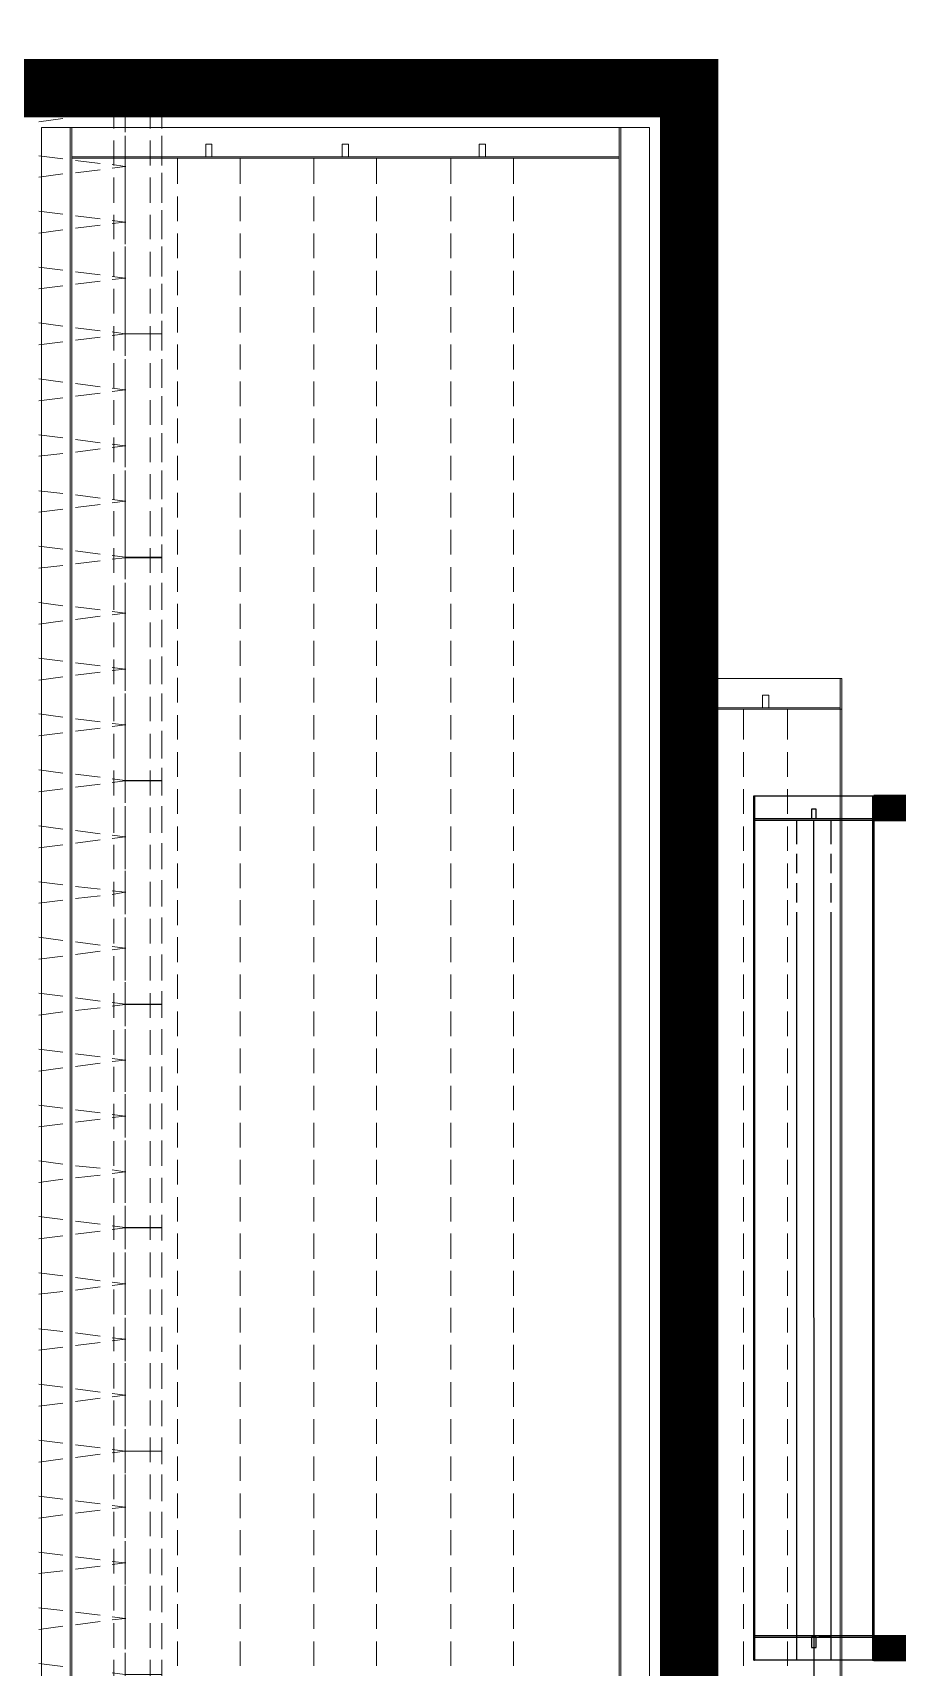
# Model space of a CAD drawing. Extents: x 1264 to 8183, y -10806 to -8316.
# Drawn here: x 3915.2 to 3980.7, y -10030.2 to -9906.5 of the extents above; entities that cross this region are included whole.
import ezdxf

# ---------------------------------------------------------------- set-up
doc = ezdxf.new("R2010")
doc.units = 0
doc.header["$LTSCALE"] = 200
doc.header["$MEASUREMENT"] = 0
doc.layers.get('0').update_dxf_attribs({"linetype": 'CONTINUOUS'})
doc.layers.add('SHEET', color=33, linetype='CONTINUOUS')
doc.layers.add('VCD', color=241, linetype='CONTINUOUS')
doc.layers.add('Smc_RaDuct', color=122, linetype='CONTINUOUS', lineweight=100)

# ---------------------------------------------------------------- blocks, each defined once
blk = doc.blocks.new('A$C8c66ea1c')
at = {"layer": 'SHEET', "color": 1, "lineweight": 50, "const_width": 3}
blk.add_lwpolyline([(0, 0.027), (0, 83.837), (-117.243, 83.837), (0, 83.837), (0, 167.647), (0, 83.837), (0, 167.647), (-117.243, 167.647), (0, 167.647), (-117.243, 167.647), (-117.243, 83.837), (-117.243, 167.647), (-117.243, 83.837), (0, 83.837), (-117.243, 83.837), (0, 83.837), (0, 0.027), (-117.243, 0.027), (0, 0.027), (-117.243, 0.027)], close=True, dxfattribs=at)
at = {"layer": 'VCD', "lineweight": 9}
for points in [[(-86.876, 175.42), (-30.366, 175.42), (-30.366, 175.501), (-86.876, 175.501)], [(-86.876, 167.701), (-30.366, 167.701), (-30.366, 175.42), (-86.876, 175.42)], [(-30.366, 175.501), (-30.366, 175.42), (-31.873, 175.42), (-31.873, 167.701), (-30.366, 167.701), (-30.366, 167.647), (-31.953, 167.647), (-31.953, 175.501)], [(-31.873, 171.413), (-31.873, 171.736), (-31.227, 171.736), (-31.227, 171.413)], [(0, 83.837), (-117.243, 83.837), (-117.243, 167.647), (0, 167.647)], [(-86.876, 167.647), (-30.366, 167.647), (-30.366, 167.701), (-86.876, 167.701)], [(0, 167.62), (0, 167.674)], [(0, 167.62), (0, 167.674), (0, 167.62), (0, 167.674), (0, 167.62), (0, 167.674)], [(-115.226, 164.043), (-2.017, 164.043), (-2.017, 165.603), (-115.226, 165.603)], [(-115.226, 164.124), (-2.017, 164.124), (-2.017, 165.603), (-115.226, 165.603)], [(-3.604, 135.882), (-2.017, 135.882), (-2.017, 164.043), (-3.604, 164.043)], [(-3.523, 135.882), (-2.017, 135.882), (-2.017, 164.043), (-3.523, 164.043)], [(-3.523, 157.158), (-3.523, 156.835), (-2.878, 156.835), (-2.878, 157.158)], [(-3.523, 150.111), (-3.523, 149.788), (-2.878, 149.788), (-2.878, 150.111)], [(-3.523, 143.091), (-3.523, 142.768), (-2.878, 142.768), (-2.878, 143.091)], [(-1.157, 139.917), (-1.157, 140.508), (-0.565, 140.508), (-0.565, 139.917)], [(-78.727, 138.599), (-78.727, 138.653)], [(-75.876, 138.599), (-75.876, 138.653)], [(-72.998, 138.599), (-72.998, 138.653)], [(-70.12, 138.599), (-70.12, 138.653)], [(-67.242, 138.599), (-67.242, 138.653)], [(-64.364, 138.599), (-64.364, 138.653)], [(-61.513, 138.599), (-61.513, 138.653)], [(-58.608, 138.599), (-58.608, 138.653)], [(-55.757, 138.599), (-55.757, 138.653)], [(-52.879, 138.599), (-52.879, 138.653)], [(-50.001, 138.599), (-50.001, 138.653)], [(-47.123, 138.599), (-47.123, 138.653)], [(-44.245, 138.599), (-44.245, 138.653)], [(-41.367, 138.599), (-41.367, 138.653)], [(-38.516, 138.599), (-38.516, 138.653)], [(-35.611, 138.599), (-35.611, 138.653)], [(-32.76, 138.599), (-32.76, 138.653)], [(-29.882, 138.599), (-29.882, 138.653)], [(-27.004, 138.599), (-27.004, 138.653)], [(-24.126, 138.599), (-24.126, 138.653)], [(-21.248, 138.599), (-21.248, 138.653)], [(-18.397, 138.599), (-18.397, 138.653)], [(-15.519, 138.599), (-15.519, 138.653)], [(-12.641, 138.599), (-12.641, 138.653)], [(-9.764, 138.599), (-9.764, 138.653)], [(-6.886, 138.599), (-6.886, 138.653)], [(-4.035, 138.599), (-4.035, 138.653)], [(-1.157, 138.034), (-1.157, 138.626), (-0.565, 138.626), (-0.565, 138.034)], [(-115.226, 134.322), (-2.017, 134.322), (-2.017, 135.882), (-115.226, 135.882)], [(-115.226, 134.322), (-2.017, 134.322), (-2.017, 135.802), (-115.226, 135.802)]]:
    blk.add_lwpolyline(points, close=True, dxfattribs=at)
at = {"layer": 'VCD', "lineweight": 9, "ltscale": 5}
blk.add_lwpolyline([(-86.876, 167.647), (-30.366, 167.647), (-30.366, 175.501), (-86.876, 175.501)], close=True, dxfattribs=at)
at = {"layer": 'VCD', "lineweight": 9}
for points in [[(-81.174, 172.704), (-79.91, 172.704)], [(-79.265, 172.704), (-78, 172.704)], [(-77.382, 172.704), (-76.091, 172.704)], [(-75.472, 172.704), (-74.181, 172.704)], [(-73.563, 172.704), (-72.298, 172.704)], [(-71.653, 172.704), (-70.389, 172.704)], [(-69.743, 172.704), (-68.479, 172.704)], [(-67.834, 172.704), (-66.569, 172.704)], [(-65.924, 172.704), (-64.66, 172.704)], [(-64.014, 172.704), (-62.75, 172.704)], [(-62.131, 172.704), (-60.84, 172.704)], [(-60.222, 172.704), (-58.931, 172.704)], [(-58.312, 172.704), (-57.048, 172.704)], [(-56.402, 172.704), (-55.138, 172.704)], [(-54.493, 172.704), (-53.229, 172.704)], [(-52.583, 172.704), (-51.319, 172.704)], [(-50.673, 172.704), (-49.409, 172.704)], [(-48.764, 172.704), (-47.5, 172.704)], [(-46.854, 172.704), (-45.59, 172.704)], [(-44.971, 172.704), (-43.68, 172.704)], [(-43.062, 172.704), (-41.771, 172.704)], [(-41.152, 172.704), (-39.888, 172.704)], [(-39.242, 172.704), (-37.978, 172.704)], [(-37.333, 172.704), (-36.069, 172.704)], [(-35.423, 172.704), (-34.159, 172.704)], [(-33.513, 172.704), (-31.953, 172.704), (-31.953, 171.897)], [(-31.953, 172.731), (-31.953, 172.677)], [(-31.953, 171.251), (-31.953, 170.445), (-33.513, 170.445)], [(-79.91, 170.445), (-81.174, 170.445)], [(-78, 170.445), (-79.265, 170.445)], [(-76.091, 170.445), (-77.382, 170.445)], [(-74.181, 170.445), (-75.472, 170.445)], [(-72.298, 170.445), (-73.563, 170.445)], [(-70.389, 170.445), (-71.653, 170.445)], [(-68.479, 170.445), (-69.743, 170.445)], [(-66.569, 170.445), (-67.834, 170.445)], [(-64.66, 170.445), (-65.924, 170.445)], [(-62.75, 170.445), (-64.014, 170.445)], [(-60.84, 170.445), (-62.131, 170.445)], [(-58.931, 170.445), (-60.222, 170.445)], [(-57.048, 170.445), (-58.312, 170.445)], [(-55.138, 170.445), (-56.402, 170.445)], [(-53.229, 170.445), (-54.493, 170.445)], [(-51.319, 170.445), (-52.583, 170.445)], [(-49.409, 170.445), (-50.673, 170.445)], [(-47.5, 170.445), (-48.764, 170.445)], [(-45.59, 170.445), (-46.854, 170.445)], [(-43.68, 170.445), (-44.971, 170.445)], [(-41.771, 170.445), (-43.062, 170.445)], [(-39.888, 170.445), (-41.152, 170.445)], [(-37.978, 170.445), (-39.242, 170.445)], [(-36.069, 170.445), (-37.333, 170.445)], [(-34.159, 170.445), (-35.423, 170.445)], [(-31.953, 170.471), (-31.953, 170.418)], [(-81.174, 158.61), (-79.91, 158.61)], [(-79.265, 158.61), (-78, 158.61)], [(-77.382, 158.61), (-76.091, 158.61)], [(-75.472, 158.61), (-74.181, 158.61)], [(-73.563, 158.61), (-72.298, 158.61)], [(-71.653, 158.61), (-70.389, 158.61)], [(-69.743, 158.61), (-68.479, 158.61)], [(-67.834, 158.61), (-66.569, 158.61)], [(-65.924, 158.61), (-64.66, 158.61)], [(-64.014, 158.61), (-62.75, 158.61)], [(-62.131, 158.61), (-60.84, 158.61)], [(-60.222, 158.61), (-58.931, 158.61)], [(-58.312, 158.61), (-57.048, 158.61)], [(-56.402, 158.61), (-55.138, 158.61)], [(-54.493, 158.61), (-53.229, 158.61)], [(-52.583, 158.61), (-51.319, 158.61)], [(-50.673, 158.61), (-49.409, 158.61)], [(-48.764, 158.61), (-47.5, 158.61)], [(-46.854, 158.61), (-45.59, 158.61)], [(-44.971, 158.61), (-43.68, 158.61)], [(-43.062, 158.61), (-41.771, 158.61)], [(-41.152, 158.61), (-39.888, 158.61)], [(-39.242, 158.61), (-37.978, 158.61)], [(-37.333, 158.61), (-36.069, 158.61)], [(-35.423, 158.61), (-34.159, 158.61)], [(-33.513, 158.61), (-32.249, 158.61)], [(-31.604, 158.61), (-30.34, 158.61)], [(-29.721, 158.61), (-28.43, 158.61)], [(-27.811, 158.61), (-26.52, 158.61)], [(-25.902, 158.61), (-24.637, 158.61)], [(-23.992, 158.61), (-22.728, 158.61)], [(-22.082, 158.61), (-20.818, 158.61)], [(-20.173, 158.61), (-18.908, 158.61)], [(-18.263, 158.61), (-16.999, 158.61)], [(-16.353, 158.61), (-15.089, 158.61)], [(-14.47, 158.61), (-13.179, 158.61)], [(-12.561, 158.61), (-11.27, 158.61)], [(-10.651, 158.61), (-9.387, 158.61)], [(-8.741, 158.61), (-7.477, 158.61)], [(-6.832, 158.61), (-5.568, 158.61)], [(-4.922, 158.61), (-3.604, 158.61), (-3.604, 157.319)], [(-3.604, 158.637), (-3.604, 158.583)], [(-3.604, 156.673), (-3.604, 155.382), (-4.922, 155.382)], [(-79.91, 155.382), (-81.174, 155.382)], [(-78, 155.382), (-79.265, 155.382)], [(-76.091, 155.382), (-77.382, 155.382)], [(-74.181, 155.382), (-75.472, 155.382)], [(-72.298, 155.382), (-73.563, 155.382)], [(-70.389, 155.382), (-71.653, 155.382)], [(-68.479, 155.382), (-69.743, 155.382)], [(-66.569, 155.382), (-67.834, 155.382)], [(-64.66, 155.382), (-65.924, 155.382)], [(-62.75, 155.382), (-64.014, 155.382)], [(-60.84, 155.382), (-62.131, 155.382)], [(-58.931, 155.382), (-60.222, 155.382)], [(-57.048, 155.382), (-58.312, 155.382)], [(-55.138, 155.382), (-56.402, 155.382)], [(-53.229, 155.382), (-54.493, 155.382)], [(-51.319, 155.382), (-52.583, 155.382)], [(-49.409, 155.382), (-50.673, 155.382)], [(-47.5, 155.382), (-48.764, 155.382)], [(-45.59, 155.382), (-46.854, 155.382)], [(-43.68, 155.382), (-44.971, 155.382)], [(-41.771, 155.382), (-43.062, 155.382)], [(-39.888, 155.382), (-41.152, 155.382)], [(-37.978, 155.382), (-39.242, 155.382)], [(-36.069, 155.382), (-37.333, 155.382)], [(-34.159, 155.382), (-35.423, 155.382)], [(-32.249, 155.382), (-33.513, 155.382)], [(-30.34, 155.382), (-31.604, 155.382)], [(-28.43, 155.382), (-29.721, 155.382)], [(-26.52, 155.382), (-27.811, 155.382)], [(-24.637, 155.382), (-25.902, 155.382)], [(-22.728, 155.382), (-23.992, 155.382)], [(-20.818, 155.382), (-22.082, 155.382)], [(-18.908, 155.382), (-20.173, 155.382)], [(-16.999, 155.382), (-18.263, 155.382)], [(-15.089, 155.382), (-16.353, 155.382)], [(-13.179, 155.382), (-14.47, 155.382)], [(-11.27, 155.382), (-12.561, 155.382)], [(-9.387, 155.382), (-10.651, 155.382)], [(-7.477, 155.382), (-8.741, 155.382)], [(-5.568, 155.382), (-6.832, 155.382)], [(-3.604, 155.409), (-3.604, 155.355)], [(-79.91, 151.563), (-81.174, 151.563)], [(-78, 151.563), (-79.265, 151.563)], [(-76.091, 151.563), (-77.382, 151.563)], [(-74.181, 151.563), (-75.472, 151.563)], [(-72.298, 151.563), (-73.563, 151.563)], [(-70.389, 151.563), (-71.653, 151.563)], [(-68.479, 151.563), (-69.743, 151.563)], [(-66.569, 151.563), (-67.834, 151.563)], [(-64.66, 151.563), (-65.924, 151.563)], [(-62.75, 151.563), (-64.014, 151.563)], [(-60.84, 151.563), (-62.131, 151.563)], [(-58.931, 151.563), (-60.222, 151.563)], [(-57.048, 151.563), (-58.312, 151.563)], [(-55.138, 151.563), (-56.402, 151.563)], [(-53.229, 151.563), (-54.493, 151.563)], [(-51.319, 151.563), (-52.583, 151.563)], [(-49.409, 151.563), (-50.673, 151.563)], [(-47.5, 151.563), (-48.764, 151.563)], [(-45.59, 151.563), (-46.854, 151.563)], [(-43.68, 151.563), (-44.971, 151.563)], [(-41.771, 151.563), (-43.062, 151.563)], [(-39.888, 151.563), (-41.152, 151.563)], [(-37.978, 151.563), (-39.242, 151.563)], [(-36.069, 151.563), (-37.333, 151.563)], [(-34.159, 151.563), (-35.423, 151.563)], [(-32.249, 151.563), (-33.513, 151.563)], [(-30.34, 151.563), (-31.604, 151.563)], [(-28.43, 151.563), (-29.721, 151.563)], [(-26.52, 151.563), (-27.811, 151.563)], [(-24.637, 151.563), (-25.902, 151.563)], [(-22.728, 151.563), (-23.992, 151.563)], [(-20.818, 151.563), (-22.082, 151.563)], [(-18.908, 151.563), (-20.173, 151.563)], [(-16.999, 151.563), (-18.263, 151.563)], [(-15.089, 151.563), (-16.353, 151.563)], [(-13.179, 151.563), (-14.47, 151.563)], [(-11.27, 151.563), (-12.561, 151.563)], [(-9.387, 151.563), (-10.651, 151.563)], [(-7.477, 151.563), (-8.741, 151.563)], [(-5.568, 151.563), (-6.832, 151.563)], [(-3.604, 150.272), (-3.604, 151.563), (-4.922, 151.563)], [(-3.604, 151.59), (-3.604, 151.536)], [(-4.922, 148.335), (-3.604, 148.335), (-3.604, 149.653)], [(-81.174, 148.335), (-79.91, 148.335)], [(-79.265, 148.335), (-78, 148.335)], [(-77.382, 148.335), (-76.091, 148.335)], [(-75.472, 148.335), (-74.181, 148.335)], [(-73.563, 148.335), (-72.298, 148.335)], [(-71.653, 148.335), (-70.389, 148.335)], [(-69.743, 148.335), (-68.479, 148.335)], [(-67.834, 148.335), (-66.569, 148.335)], [(-65.924, 148.335), (-64.66, 148.335)], [(-64.014, 148.335), (-62.75, 148.335)], [(-62.131, 148.335), (-60.84, 148.335)], [(-60.222, 148.335), (-58.931, 148.335)], [(-58.312, 148.335), (-57.048, 148.335)], [(-56.402, 148.335), (-55.138, 148.335)], [(-54.493, 148.335), (-53.229, 148.335)], [(-52.583, 148.335), (-51.319, 148.335)], [(-50.673, 148.335), (-49.409, 148.335)], [(-48.764, 148.335), (-47.5, 148.335)], [(-46.854, 148.335), (-45.59, 148.335)], [(-44.971, 148.335), (-43.68, 148.335)], [(-43.062, 148.335), (-41.771, 148.335)], [(-41.152, 148.335), (-39.888, 148.335)], [(-39.242, 148.335), (-37.978, 148.335)], [(-37.333, 148.335), (-36.069, 148.335)], [(-35.423, 148.335), (-34.159, 148.335)], [(-33.513, 148.335), (-32.249, 148.335)], [(-31.604, 148.335), (-30.34, 148.335)], [(-29.721, 148.335), (-28.43, 148.335)], [(-27.811, 148.335), (-26.52, 148.335)], [(-25.902, 148.335), (-24.637, 148.335)], [(-23.992, 148.335), (-22.728, 148.335)], [(-22.082, 148.335), (-20.818, 148.335)], [(-20.173, 148.335), (-18.908, 148.335)], [(-18.263, 148.335), (-16.999, 148.335)], [(-16.353, 148.335), (-15.089, 148.335)], [(-14.47, 148.335), (-13.179, 148.335)], [(-12.561, 148.335), (-11.27, 148.335)], [(-10.651, 148.335), (-9.387, 148.335)], [(-8.741, 148.335), (-7.477, 148.335)], [(-6.832, 148.335), (-5.568, 148.335)], [(-3.604, 148.362), (-3.604, 148.309)], [(-81.174, 144.543), (-79.91, 144.543)], [(-79.265, 144.543), (-78, 144.543)], [(-77.382, 144.543), (-76.091, 144.543)], [(-75.472, 144.543), (-74.181, 144.543)], [(-73.563, 144.543), (-72.298, 144.543)], [(-71.653, 144.543), (-70.389, 144.543)], [(-69.743, 144.543), (-68.479, 144.543)], [(-67.834, 144.543), (-66.569, 144.543)], [(-65.924, 144.543), (-64.66, 144.543)], [(-64.014, 144.543), (-62.75, 144.543)], [(-62.131, 144.543), (-60.84, 144.543)], [(-60.222, 144.543), (-58.931, 144.543)], [(-58.312, 144.543), (-57.048, 144.543)], [(-56.402, 144.543), (-55.138, 144.543)], [(-54.493, 144.543), (-53.229, 144.543)], [(-52.583, 144.543), (-51.319, 144.543)], [(-50.673, 144.543), (-49.409, 144.543)], [(-48.764, 144.543), (-47.5, 144.543)], [(-46.854, 144.543), (-45.59, 144.543)], [(-44.971, 144.543), (-43.68, 144.543)], [(-43.062, 144.543), (-41.771, 144.543)], [(-41.152, 144.543), (-39.888, 144.543)], [(-39.242, 144.543), (-37.978, 144.543)], [(-37.333, 144.543), (-36.069, 144.543)], [(-35.423, 144.543), (-34.159, 144.543)], [(-33.513, 144.543), (-32.249, 144.543)], [(-31.604, 144.543), (-30.34, 144.543)], [(-29.721, 144.543), (-28.43, 144.543)], [(-27.811, 144.543), (-26.52, 144.543)], [(-25.902, 144.543), (-24.637, 144.543)], [(-23.992, 144.543), (-22.728, 144.543)], [(-22.082, 144.543), (-20.818, 144.543)], [(-20.173, 144.543), (-18.908, 144.543)], [(-18.263, 144.543), (-16.999, 144.543)], [(-16.353, 144.543), (-15.089, 144.543)], [(-14.47, 144.543), (-13.179, 144.543)], [(-12.561, 144.543), (-11.27, 144.543)], [(-10.651, 144.543), (-9.387, 144.543)], [(-8.741, 144.543), (-7.477, 144.543)], [(-6.832, 144.543), (-5.568, 144.543)], [(-4.922, 144.543), (-3.604, 144.543), (-3.604, 143.252)], [(-3.604, 144.57), (-3.604, 144.516)], [(-3.604, 142.606), (-3.604, 141.315), (-4.922, 141.315)], [(-79.91, 141.315), (-81.174, 141.315)], [(-78, 141.315), (-79.265, 141.315)], [(-76.091, 141.315), (-77.382, 141.315)], [(-74.181, 141.315), (-75.472, 141.315)], [(-72.298, 141.315), (-73.563, 141.315)], [(-70.389, 141.315), (-71.653, 141.315)], [(-68.479, 141.315), (-69.743, 141.315)], [(-66.569, 141.315), (-67.834, 141.315)], [(-64.66, 141.315), (-65.924, 141.315)], [(-62.75, 141.315), (-64.014, 141.315)], [(-60.84, 141.315), (-62.131, 141.315)], [(-58.931, 141.315), (-60.222, 141.315)], [(-57.048, 141.315), (-58.312, 141.315)], [(-55.138, 141.315), (-56.402, 141.315)], [(-53.229, 141.315), (-54.493, 141.315)], [(-51.319, 141.315), (-52.583, 141.315)], [(-49.409, 141.315), (-50.673, 141.315)], [(-47.5, 141.315), (-48.764, 141.315)], [(-45.59, 141.315), (-46.854, 141.315)], [(-43.68, 141.315), (-44.971, 141.315)], [(-41.771, 141.315), (-43.062, 141.315)], [(-39.888, 141.315), (-41.152, 141.315)], [(-37.978, 141.315), (-39.242, 141.315)], [(-36.069, 141.315), (-37.333, 141.315)], [(-34.159, 141.315), (-35.423, 141.315)], [(-32.249, 141.315), (-33.513, 141.315)], [(-30.34, 141.315), (-31.604, 141.315)], [(-28.43, 141.315), (-29.721, 141.315)], [(-26.52, 141.315), (-27.811, 141.315)], [(-24.637, 141.315), (-25.902, 141.315)], [(-22.728, 141.315), (-23.992, 141.315)], [(-20.818, 141.315), (-22.082, 141.315)], [(-18.908, 141.315), (-20.173, 141.315)], [(-16.999, 141.315), (-18.263, 141.315)], [(-15.089, 141.315), (-16.353, 141.315)], [(-13.179, 141.315), (-14.47, 141.315)], [(-11.27, 141.315), (-12.561, 141.315)], [(-9.387, 141.315), (-10.651, 141.315)], [(-7.477, 141.315), (-8.741, 141.315)], [(-5.568, 141.315), (-6.832, 141.315)], [(-3.604, 141.342), (-3.604, 141.288)], [(-80.852, 140.508), (-82.143, 140.508)], [(-80.959, 140.508), (-81.605, 140.508), (-81.605, 138.626), (-80.959, 138.626)], [(-79.049, 140.508), (-80.314, 140.508)], [(-78.969, 140.508), (-80.233, 140.508)], [(-77.14, 140.508), (-78.404, 140.508)], [(-77.059, 140.508), (-78.323, 140.508)], [(-75.23, 140.508), (-76.494, 140.508)], [(-75.149, 140.508), (-76.414, 140.508)], [(-73.32, 140.508), (-74.585, 140.508)], [(-73.24, 140.508), (-74.504, 140.508)], [(-71.411, 140.508), (-72.702, 140.508)], [(-71.33, 140.508), (-72.594, 140.508)], [(-69.447, 140.508), (-70.12, 140.508), (-70.12, 138.626), (-70.12, 140.508), (-70.792, 140.508)], [(-69.42, 140.508), (-70.685, 140.508)], [(-70.12, 140.535), (-70.12, 140.482)], [(-67.538, 140.508), (-68.829, 140.508)], [(-67.511, 140.508), (-68.802, 140.508)], [(-65.655, 140.508), (-66.919, 140.508)], [(-65.601, 140.508), (-66.892, 140.508)], [(-63.745, 140.508), (-65.009, 140.508)], [(-63.718, 140.508), (-64.982, 140.508)], [(-61.836, 140.508), (-63.1, 140.508)], [(-61.809, 140.508), (-63.073, 140.508)], [(-59.926, 140.508), (-61.19, 140.508)], [(-59.899, 140.508), (-61.163, 140.508)], [(-59.28, 138.626), (-58.635, 138.626), (-58.635, 140.508), (-59.28, 140.508)], [(-57.989, 140.508), (-59.253, 140.508)], [(-58.635, 140.535), (-58.635, 140.482)], [(-57.962, 140.508), (-58.608, 140.508), (-58.608, 138.626), (-57.962, 138.626)], [(-56.08, 140.508), (-57.344, 140.508)], [(-56.053, 140.508), (-57.317, 140.508)], [(-54.17, 140.508), (-55.434, 140.508)], [(-54.143, 140.508), (-55.407, 140.508)], [(-52.26, 140.508), (-53.551, 140.508)], [(-52.233, 140.508), (-53.524, 140.508)], [(-50.351, 140.508), (-51.642, 140.508)], [(-50.324, 140.508), (-51.615, 140.508)], [(-48.468, 140.508), (-49.732, 140.508)], [(-48.414, 140.508), (-49.705, 140.508)], [(-46.558, 140.508), (-47.822, 140.508)], [(-47.795, 138.626), (-47.15, 138.626), (-47.15, 140.508), (-47.795, 140.508)], [(-47.15, 140.535), (-47.15, 140.482)], [(-46.451, 140.508), (-47.123, 140.508), (-47.123, 138.626), (-46.451, 138.626)], [(-44.649, 140.508), (-45.913, 140.508)], [(-44.568, 140.508), (-45.832, 140.508)], [(-42.739, 140.508), (-44.003, 140.508)], [(-42.658, 140.508), (-43.922, 140.508)], [(-40.829, 140.508), (-42.093, 140.508)], [(-40.749, 140.508), (-42.013, 140.508)], [(-38.92, 140.508), (-40.184, 140.508)], [(-38.839, 140.508), (-40.103, 140.508)], [(-37.01, 140.508), (-38.301, 140.508)], [(-36.929, 140.508), (-38.193, 140.508)], [(-35.1, 140.508), (-36.391, 140.508)], [(-36.284, 138.626), (-35.638, 138.626), (-35.638, 140.508), (-36.284, 140.508)], [(-35.638, 140.535), (-35.638, 140.482)], [(-34.966, 140.508), (-35.611, 140.508), (-35.611, 138.626), (-34.966, 138.626)], [(-33.217, 140.508), (-34.482, 140.508)], [(-33.056, 140.508), (-34.32, 140.508)], [(-31.308, 140.508), (-32.572, 140.508)], [(-31.146, 140.508), (-32.437, 140.508)], [(-29.398, 140.508), (-30.662, 140.508)], [(-29.237, 140.508), (-30.528, 140.508)], [(-27.488, 140.508), (-28.753, 140.508)], [(-27.354, 140.508), (-28.618, 140.508)], [(-25.579, 140.508), (-26.843, 140.508)], [(-25.444, 140.508), (-26.708, 140.508)], [(-23.669, 140.508), (-24.933, 140.508)], [(-24.799, 138.626), (-24.153, 138.626), (-24.153, 140.508), (-24.799, 140.508)], [(-24.153, 140.535), (-24.153, 140.482)], [(-23.481, 140.508), (-24.126, 140.508), (-24.126, 138.626), (-23.481, 138.626)], [(-21.759, 140.508), (-23.05, 140.508)], [(-21.571, 140.508), (-22.835, 140.508)], [(-19.85, 140.508), (-21.141, 140.508)], [(-19.662, 140.508), (-20.926, 140.508)], [(-17.967, 140.508), (-19.231, 140.508)], [(-17.752, 140.508), (-19.016, 140.508)], [(-16.057, 140.508), (-17.321, 140.508)], [(-15.842, 140.508), (-17.106, 140.508)], [(-14.148, 140.508), (-15.412, 140.508)], [(-13.933, 140.508), (-15.224, 140.508)], [(-12.238, 140.508), (-13.502, 140.508)], [(-11.969, 140.508), (-12.641, 140.508), (-12.641, 138.626), (-12.641, 140.508), (-13.314, 140.508)], [(-12.641, 140.535), (-12.641, 140.482)], [(-10.328, 140.508), (-11.592, 140.508)], [(-10.059, 140.508), (-11.35, 140.508)], [(-8.419, 140.508), (-9.683, 140.508)], [(-8.15, 140.508), (-9.441, 140.508)], [(-6.509, 140.508), (-7.773, 140.508)], [(-6.267, 140.508), (-7.531, 140.508)], [(-4.599, 140.508), (-5.89, 140.508)], [(-4.357, 140.508), (-5.621, 140.508)], [(-2.69, 140.508), (-3.981, 140.508)], [(-2.448, 140.508), (-3.712, 140.508)], [(-2.071, 139.917), (-0.565, 139.917), (-0.565, 140.508), (-2.071, 140.508)], [(-1.802, 138.626), (-1.157, 138.626), (-1.157, 140.508), (-1.802, 140.508)], [(-1.157, 140.535), (-1.157, 140.482)], [(-0.565, 140.535), (-0.565, 140.482)], [(-82.143, 139.917), (-80.852, 139.917)], [(-80.233, 139.917), (-78.969, 139.917)], [(-78.323, 139.917), (-77.059, 139.917)], [(-76.414, 139.917), (-75.149, 139.917)], [(-74.504, 139.917), (-73.24, 139.917)], [(-72.594, 139.917), (-71.33, 139.917)], [(-70.685, 139.917), (-69.42, 139.917)], [(-68.802, 139.917), (-67.511, 139.917)], [(-66.892, 139.917), (-65.601, 139.917)], [(-64.982, 139.917), (-63.718, 139.917)], [(-63.073, 139.917), (-61.809, 139.917)], [(-61.163, 139.917), (-59.899, 139.917)], [(-59.253, 139.917), (-57.989, 139.917)], [(-57.344, 139.917), (-56.08, 139.917)], [(-55.434, 139.917), (-54.17, 139.917)], [(-53.551, 139.917), (-52.26, 139.917)], [(-51.642, 139.917), (-50.351, 139.917)], [(-49.732, 139.917), (-48.468, 139.917)], [(-47.822, 139.917), (-46.558, 139.917)], [(-45.913, 139.917), (-44.649, 139.917)], [(-44.003, 139.917), (-42.739, 139.917)], [(-42.093, 139.917), (-40.829, 139.917)], [(-40.184, 139.917), (-38.92, 139.917)], [(-38.301, 139.917), (-37.01, 139.917)], [(-36.391, 139.917), (-35.1, 139.917)], [(-34.482, 139.917), (-33.217, 139.917)], [(-32.572, 139.917), (-31.308, 139.917)], [(-30.662, 139.917), (-29.398, 139.917)], [(-28.753, 139.917), (-27.488, 139.917)], [(-26.843, 139.917), (-25.579, 139.917)], [(-24.933, 139.917), (-23.669, 139.917)], [(-23.05, 139.917), (-21.759, 139.917)], [(-21.141, 139.917), (-19.85, 139.917)], [(-19.231, 139.917), (-17.967, 139.917)], [(-17.321, 139.917), (-16.057, 139.917)], [(-15.412, 139.917), (-14.148, 139.917)], [(-13.502, 139.917), (-12.238, 139.917)], [(-11.592, 139.917), (-10.328, 139.917)], [(-9.683, 139.917), (-8.419, 139.917)], [(-7.773, 139.917), (-6.509, 139.917)], [(-5.89, 139.917), (-4.599, 139.917)], [(-3.981, 139.917), (-2.69, 139.917)], [(-80.852, 138.626), (-82.143, 138.626)], [(-82.143, 138.034), (-80.852, 138.034)], [(-81.524, 137.953), (-81.605, 138.626), (-80.502, 138.626)], [(-80.314, 138.626), (-79.049, 138.626)], [(-78.969, 138.626), (-80.233, 138.626)], [(-80.233, 138.034), (-78.969, 138.034)], [(-79.856, 138.626), (-78.727, 138.626), (-78.807, 137.953)], [(-78.646, 137.953), (-78.727, 138.626), (-77.624, 138.626)], [(-78.404, 138.626), (-77.14, 138.626)], [(-77.059, 138.626), (-78.323, 138.626)], [(-78.323, 138.034), (-77.059, 138.034)], [(-76.978, 138.626), (-75.876, 138.626), (-75.956, 137.953)], [(-76.494, 138.626), (-75.23, 138.626)], [(-75.149, 138.626), (-76.414, 138.626)], [(-76.414, 138.034), (-75.149, 138.034)], [(-75.795, 137.953), (-75.876, 138.626), (-74.746, 138.626)], [(-74.585, 138.626), (-73.32, 138.626)], [(-73.24, 138.626), (-74.504, 138.626)], [(-74.504, 138.034), (-73.24, 138.034)], [(-74.127, 138.626), (-72.998, 138.626), (-73.078, 137.953)], [(-72.917, 137.953), (-72.998, 138.626), (-71.895, 138.626)], [(-72.702, 138.626), (-71.411, 138.626)], [(-71.33, 138.626), (-72.594, 138.626)], [(-72.594, 138.034), (-71.33, 138.034)], [(-71.249, 138.626), (-70.12, 138.626), (-70.2, 137.953)], [(-70.792, 138.626), (-70.12, 138.626), (-69.447, 138.626)], [(-69.42, 138.626), (-70.685, 138.626)], [(-70.685, 138.034), (-69.42, 138.034)], [(-70.12, 138.653), (-70.12, 138.599)], [(-70.039, 137.953), (-70.12, 138.626), (-68.99, 138.626)], [(-68.829, 138.626), (-67.538, 138.626)], [(-67.511, 138.626), (-68.802, 138.626)], [(-68.802, 138.034), (-67.511, 138.034)], [(-68.345, 138.626), (-67.242, 138.626), (-67.322, 137.953)], [(-67.161, 137.953), (-67.242, 138.626), (-66.112, 138.626)], [(-66.919, 138.626), (-65.655, 138.626)], [(-65.601, 138.626), (-66.892, 138.626)], [(-66.892, 138.034), (-65.601, 138.034)], [(-65.494, 138.626), (-64.364, 138.626), (-64.445, 137.953)], [(-65.009, 138.626), (-63.745, 138.626)], [(-63.718, 138.626), (-64.982, 138.626)], [(-64.982, 138.034), (-63.718, 138.034)], [(-64.283, 137.953), (-64.364, 138.626), (-63.261, 138.626)], [(-63.1, 138.626), (-61.836, 138.626)], [(-61.809, 138.626), (-63.073, 138.626)], [(-63.073, 138.034), (-61.809, 138.034)], [(-62.616, 138.626), (-61.513, 138.626), (-61.593, 137.953)], [(-61.432, 137.953), (-61.513, 138.626), (-60.383, 138.626)], [(-61.19, 138.626), (-59.926, 138.626)], [(-59.899, 138.626), (-61.163, 138.626)], [(-61.163, 138.034), (-59.899, 138.034)], [(-59.738, 138.626), (-58.635, 138.626), (-58.716, 137.953)], [(-57.989, 138.626), (-59.253, 138.626)], [(-59.253, 138.034), (-57.989, 138.034)], [(-58.635, 138.653), (-58.635, 138.599)], [(-58.527, 137.953), (-58.608, 138.626), (-57.505, 138.626)], [(-56.08, 138.626), (-57.344, 138.626)], [(-57.344, 138.034), (-56.08, 138.034)], [(-57.317, 138.626), (-56.053, 138.626)], [(-56.86, 138.626), (-55.757, 138.626), (-55.838, 137.953)], [(-55.649, 137.953), (-55.757, 138.626), (-54.627, 138.626)], [(-54.17, 138.626), (-55.434, 138.626)], [(-55.434, 138.034), (-54.17, 138.034)], [(-55.407, 138.626), (-54.143, 138.626)], [(-53.982, 138.626), (-52.879, 138.626), (-52.96, 137.953)], [(-52.26, 138.626), (-53.551, 138.626)], [(-53.551, 138.034), (-52.26, 138.034)], [(-53.524, 138.626), (-52.233, 138.626)], [(-52.798, 137.953), (-52.879, 138.626), (-51.749, 138.626)], [(-50.351, 138.626), (-51.642, 138.626)], [(-51.642, 138.034), (-50.351, 138.034)], [(-51.615, 138.626), (-50.324, 138.626)], [(-51.131, 138.626), (-50.001, 138.626), (-50.082, 137.953)], [(-49.92, 137.953), (-50.001, 138.626), (-48.898, 138.626)], [(-48.468, 138.626), (-49.732, 138.626)], [(-49.732, 138.034), (-48.468, 138.034)], [(-49.705, 138.626), (-48.414, 138.626)], [(-48.253, 138.626), (-47.15, 138.626), (-47.231, 137.953)], [(-46.558, 138.626), (-47.822, 138.626)], [(-47.822, 138.034), (-46.558, 138.034)], [(-47.15, 138.653), (-47.15, 138.599)], [(-47.042, 137.953), (-47.123, 138.626), (-45.993, 138.626)], [(-44.649, 138.626), (-45.913, 138.626)], [(-45.913, 138.034), (-44.649, 138.034)], [(-45.832, 138.626), (-44.568, 138.626)], [(-45.375, 138.626), (-44.245, 138.626), (-44.326, 137.953)], [(-44.164, 137.953), (-44.245, 138.626), (-43.142, 138.626)], [(-42.739, 138.626), (-44.003, 138.626)], [(-44.003, 138.034), (-42.739, 138.034)], [(-43.922, 138.626), (-42.658, 138.626)], [(-42.497, 138.626), (-41.367, 138.626), (-41.475, 137.953)], [(-40.829, 138.626), (-42.093, 138.626)], [(-42.093, 138.034), (-40.829, 138.034)], [(-42.013, 138.626), (-40.749, 138.626)], [(-41.286, 137.953), (-41.367, 138.626), (-40.264, 138.626)], [(-38.92, 138.626), (-40.184, 138.626)], [(-40.184, 138.034), (-38.92, 138.034)], [(-40.103, 138.626), (-38.839, 138.626)], [(-39.619, 138.626), (-38.516, 138.626), (-38.597, 137.953)], [(-38.435, 137.953), (-38.516, 138.626), (-37.386, 138.626)], [(-37.01, 138.626), (-38.301, 138.626)], [(-38.301, 138.034), (-37.01, 138.034)], [(-38.193, 138.626), (-36.929, 138.626)], [(-36.768, 138.626), (-35.638, 138.626), (-35.719, 137.953)], [(-35.1, 138.626), (-36.391, 138.626)], [(-36.391, 138.034), (-35.1, 138.034)], [(-35.638, 138.653), (-35.638, 138.599)], [(-35.531, 137.953), (-35.611, 138.626), (-34.508, 138.626)], [(-33.217, 138.626), (-34.482, 138.626)], [(-34.482, 138.034), (-33.217, 138.034)], [(-34.32, 138.626), (-33.056, 138.626)], [(-33.863, 138.626), (-32.76, 138.626), (-32.841, 137.953)], [(-32.68, 137.953), (-32.76, 138.626), (-31.631, 138.626)], [(-31.308, 138.626), (-32.572, 138.626)], [(-32.572, 138.034), (-31.308, 138.034)], [(-32.437, 138.626), (-31.146, 138.626)], [(-31.012, 138.626), (-29.882, 138.626), (-29.963, 137.953)], [(-29.398, 138.626), (-30.662, 138.626)], [(-30.662, 138.034), (-29.398, 138.034)], [(-30.528, 138.626), (-29.237, 138.626)], [(-29.802, 137.953), (-29.882, 138.626), (-28.779, 138.626)], [(-27.488, 138.626), (-28.753, 138.626)], [(-28.753, 138.034), (-27.488, 138.034)], [(-28.618, 138.626), (-27.354, 138.626)], [(-28.134, 138.626), (-27.004, 138.626), (-27.085, 137.953)], [(-26.924, 137.953), (-27.004, 138.626), (-25.902, 138.626)], [(-25.579, 138.626), (-26.843, 138.626)], [(-26.843, 138.034), (-25.579, 138.034)], [(-26.708, 138.626), (-25.444, 138.626)], [(-25.256, 138.626), (-24.153, 138.626), (-24.234, 137.953)], [(-23.669, 138.626), (-24.933, 138.626)], [(-24.933, 138.034), (-23.669, 138.034)], [(-24.153, 138.653), (-24.153, 138.599)], [(-24.046, 137.953), (-24.126, 138.626), (-22.997, 138.626)], [(-21.759, 138.626), (-23.05, 138.626)], [(-23.05, 138.034), (-21.759, 138.034)], [(-22.835, 138.626), (-21.571, 138.626)], [(-22.378, 138.626), (-21.248, 138.626), (-21.329, 137.953)], [(-21.168, 137.953), (-21.248, 138.626), (-20.146, 138.626)], [(-19.85, 138.626), (-21.141, 138.626)], [(-21.141, 138.034), (-19.85, 138.034)], [(-20.926, 138.626), (-19.662, 138.626)], [(-19.5, 138.626), (-18.397, 138.626), (-18.478, 137.953)], [(-17.967, 138.626), (-19.231, 138.626)], [(-19.231, 138.034), (-17.967, 138.034)], [(-19.016, 138.626), (-17.752, 138.626)], [(-18.317, 137.953), (-18.397, 138.626), (-17.268, 138.626)], [(-16.057, 138.626), (-17.321, 138.626)], [(-17.321, 138.034), (-16.057, 138.034)], [(-17.106, 138.626), (-15.842, 138.626)], [(-16.622, 138.626), (-15.519, 138.626), (-15.6, 137.953)], [(-15.439, 137.953), (-15.519, 138.626), (-14.39, 138.626)], [(-14.148, 138.626), (-15.412, 138.626)], [(-15.412, 138.034), (-14.148, 138.034)], [(-15.224, 138.626), (-13.933, 138.626)], [(-13.771, 138.626), (-12.641, 138.626), (-12.722, 137.953)], [(-12.238, 138.626), (-13.502, 138.626)], [(-13.502, 138.034), (-12.238, 138.034)], [(-13.314, 138.626), (-12.641, 138.626), (-11.969, 138.626)], [(-12.641, 138.653), (-12.641, 138.599)], [(-12.534, 137.953), (-12.641, 138.626), (-11.512, 138.626)], [(-10.328, 138.626), (-11.592, 138.626)], [(-11.592, 138.034), (-10.328, 138.034)], [(-11.35, 138.626), (-10.059, 138.626)], [(-10.866, 138.626), (-9.764, 138.626), (-9.844, 137.953)], [(-9.683, 137.953), (-9.764, 138.626), (-8.634, 138.626)], [(-8.419, 138.626), (-9.683, 138.626)], [(-9.683, 138.034), (-8.419, 138.034)], [(-9.441, 138.626), (-8.15, 138.626)], [(-8.015, 138.626), (-6.886, 138.626), (-6.966, 137.953)], [(-6.509, 138.626), (-7.773, 138.626)], [(-7.773, 138.034), (-6.509, 138.034)], [(-7.531, 138.626), (-6.267, 138.626)], [(-6.805, 137.953), (-6.886, 138.626), (-5.783, 138.626)], [(-4.599, 138.626), (-5.89, 138.626)], [(-5.89, 138.034), (-4.599, 138.034)], [(-5.621, 138.626), (-4.357, 138.626)], [(-5.137, 138.626), (-4.035, 138.626), (-4.115, 137.953)], [(-3.927, 137.953), (-4.035, 138.626), (-2.905, 138.626)], [(-2.69, 138.626), (-3.981, 138.626)], [(-3.981, 138.034), (-2.69, 138.034)], [(-3.712, 138.626), (-2.448, 138.626)], [(-2.259, 138.626), (-1.157, 138.626), (-1.237, 137.953)], [(-2.071, 138.034), (-0.565, 138.034), (-0.565, 138.626), (-2.071, 138.626)], [(-1.157, 138.653), (-1.157, 138.599)], [(-0.565, 138.653), (-0.565, 138.599)], [(-78.888, 137.335), (-79.049, 136.071)], [(-78.404, 136.071), (-78.565, 137.335)], [(-76.037, 137.335), (-76.198, 136.071)], [(-75.553, 136.071), (-75.714, 137.335)], [(-73.159, 137.335), (-73.32, 136.071)], [(-72.675, 136.071), (-72.836, 137.335)], [(-70.281, 137.335), (-70.443, 136.071)], [(-69.797, 136.071), (-69.958, 137.335)], [(-67.403, 137.335), (-67.565, 136.071)], [(-66.919, 136.071), (-67.08, 137.335)], [(-64.525, 137.335), (-64.687, 136.071)], [(-64.041, 136.071), (-64.202, 137.335)], [(-61.674, 137.335), (-61.836, 136.071)], [(-61.19, 136.071), (-61.351, 137.335)], [(-58.796, 137.335), (-58.958, 136.071)], [(-58.285, 136.071), (-58.447, 137.335)], [(-55.918, 137.335), (-56.053, 136.071)], [(-55.434, 136.071), (-55.569, 137.335)], [(-53.04, 137.335), (-53.202, 136.071)], [(-52.556, 136.071), (-52.718, 137.335)], [(-50.162, 137.335), (-50.324, 136.071)], [(-49.678, 136.071), (-49.84, 137.335)], [(-47.311, 137.335), (-47.446, 136.071)], [(-46.8, 136.071), (-46.962, 137.335)], [(-44.406, 137.335), (-44.568, 136.071)], [(-43.922, 136.071), (-44.084, 137.335)], [(-41.555, 137.335), (-41.69, 136.071)], [(-41.071, 136.071), (-41.206, 137.335)], [(-38.677, 137.335), (-38.839, 136.071)], [(-38.193, 136.071), (-38.355, 137.335)], [(-35.8, 137.335), (-35.961, 136.071)], [(-35.289, 136.071), (-35.45, 137.335)], [(-32.922, 137.335), (-33.083, 136.071)], [(-32.437, 136.071), (-32.599, 137.335)], [(-30.044, 137.335), (-30.205, 136.071)], [(-29.559, 136.071), (-29.721, 137.335)], [(-27.166, 137.335), (-27.327, 136.071)], [(-26.682, 136.071), (-26.843, 137.335)], [(-24.315, 137.335), (-24.476, 136.071)], [(-23.804, 136.071), (-23.965, 137.335)], [(-21.41, 137.335), (-21.571, 136.071)], [(-20.926, 136.071), (-21.087, 137.335)], [(-18.559, 137.335), (-18.72, 136.071)], [(-18.075, 136.071), (-18.236, 137.335)], [(-15.681, 137.335), (-15.842, 136.071)], [(-15.197, 136.071), (-15.358, 137.335)], [(-12.803, 137.335), (-12.964, 136.071)], [(-12.319, 136.071), (-12.48, 137.335)], [(-9.925, 137.335), (-10.086, 136.071)], [(-9.441, 136.071), (-9.602, 137.335)], [(-7.047, 137.335), (-7.208, 136.071)], [(-6.563, 136.071), (-6.724, 137.335)], [(-4.196, 137.335), (-4.357, 136.071)], [(-3.712, 136.071), (-3.873, 137.335)], [(-1.318, 137.335), (-1.479, 136.071)], [(-81.04, 134.188), (-81.201, 135.425)], [(-79.13, 135.425), (-79.292, 134.188)], [(-78.189, 134.188), (-78.323, 135.425)], [(-76.279, 135.425), (-76.414, 134.188)], [(-75.311, 134.188), (-75.472, 135.425)], [(-73.401, 135.425), (-73.563, 134.188)], [(-72.433, 134.188), (-72.594, 135.425)], [(-70.523, 135.425), (-70.685, 134.188)], [(-69.555, 134.188), (-69.716, 135.425)], [(-67.645, 135.425), (-67.807, 134.188)], [(-66.677, 134.188), (-66.838, 135.425)], [(-64.767, 135.425), (-64.929, 134.188)], [(-63.826, 134.188), (-63.96, 135.425)], [(-61.916, 135.425), (-62.051, 134.188)], [(-60.948, 134.188), (-61.109, 135.425)], [(-59.038, 135.425), (-59.2, 134.188)], [(-58.043, 134.188), (-58.205, 135.425)], [(-56.133, 135.425), (-56.295, 134.188)], [(-55.192, 134.188), (-55.353, 135.425)], [(-53.282, 135.425), (-53.444, 134.188)], [(-52.314, 134.188), (-52.476, 135.425)], [(-50.404, 135.425), (-50.566, 134.188)], [(-49.436, 134.188), (-49.598, 135.425)], [(-47.527, 135.425), (-47.688, 134.188)], [(-46.558, 134.188), (-46.72, 135.425)], [(-44.649, 135.425), (-44.81, 134.188)], [(-43.68, 134.188), (-43.842, 135.425)], [(-41.771, 135.425), (-41.932, 134.188)], [(-40.829, 134.188), (-40.991, 135.425)], [(-38.92, 135.425), (-39.081, 134.188)], [(-37.951, 134.188), (-38.113, 135.425)], [(-36.042, 135.425), (-36.203, 134.188)], [(-35.073, 134.188), (-35.235, 135.425)], [(-33.164, 135.425), (-33.325, 134.188)], [(-32.195, 134.188), (-32.357, 135.425)], [(-30.286, 135.425), (-30.447, 134.188)], [(-29.317, 134.188), (-29.479, 135.425)], [(-27.408, 135.425), (-27.569, 134.188)], [(-26.466, 134.188), (-26.628, 135.425)], [(-24.557, 135.425), (-24.691, 134.188)], [(-23.562, 134.188), (-23.723, 135.425)], [(-21.652, 135.425), (-21.813, 134.188)], [(-20.71, 134.188), (-20.845, 135.425)], [(-18.801, 135.425), (-18.935, 134.188)], [(-17.833, 134.188), (-17.994, 135.425)], [(-15.923, 135.425), (-16.084, 134.188)], [(-14.955, 134.188), (-15.116, 135.425)], [(-13.045, 135.425), (-13.206, 134.188)], [(-12.077, 134.188), (-12.238, 135.425)], [(-10.167, 135.425), (-10.328, 134.188)], [(-9.199, 134.188), (-9.36, 135.425)], [(-7.289, 135.425), (-7.45, 134.188)], [(-6.321, 134.188), (-6.482, 135.425)], [(-4.411, 135.425), (-4.572, 134.188)], [(-3.47, 134.188), (-3.631, 135.425)], [(-1.56, 135.425), (-1.721, 134.188)]]:
    blk.add_lwpolyline(points, dxfattribs=at)

msp = doc.modelspace()

# ---------------------------------------------------------------- linework, layer by layer
at = {"layer": 'Smc_RaDuct', "lineweight": -3, "ltscale": 5, "const_width": 2}
for points in [[(4054.98, -9856.82), (4054.98, -9965.17), (3978.95, -9965.17)], [(4118.98, -9856.82), (4118.98, -10028.79), (3978.95, -10028.79)]]:
    msp.add_lwpolyline(points, dxfattribs=at)
at = {"layer": 'VCD', "linetype": 'ByBlock', "lineweight": -3}
msp.add_line((3974.03, -10027.87), (3973.07, -10027.87), dxfattribs=at)
for points in [[(3969.86, -10029.71), (3969.86, -9964.25), (3978.95, -9964.25), (3978.95, -10029.71)], [(3974.22, -10028.75), (3974.59, -10028.75), (3974.59, -10027.97), (3974.22, -10027.97)]]:
    msp.add_lwpolyline(points, close=True, dxfattribs=at)
for points in [[(3969.92, -9964.25), (3969.92, -10029.71)], [(3978.86, -9964.25), (3978.86, -10029.71)], [(3978.95, -9964.25), (3978.95, -10029.71)], [(3969.86, -9966.09), (3978.95, -9966.09)], [(3978.86, -9966), (3969.92, -9966)], [(3973.1, -9966.09), (3973.1, -9967.9)], [(3974.59, -9966), (3974.59, -9965.25), (3974.22, -9965.25), (3974.22, -9966)], [(3974.39, -9966.09), (3974.4, -10041.44)], [(3975.71, -9967.9), (3975.71, -9966.09)], [(3973.1, -9968.65), (3973.1, -9970.11)], [(3975.71, -9970.11), (3975.71, -9968.65)], [(3973.1, -9970.86), (3973.1, -9972.32)], [(3975.71, -9972.32), (3975.71, -9970.86)], [(3973.1, -9973.07), (3973.1, -10029.71)], [(3975.71, -10029.71), (3975.71, -9973.07)], [(3974.78, -10027.87), (3975.75, -10027.87)]]:
    msp.add_lwpolyline(points, dxfattribs=at)
at = {"layer": 'VCD', "linetype": 'Continuous', "lineweight": -3}
msp.add_lwpolyline([(3978.95, -10027.87), (3969.86, -10027.87), (3969.86, -10029.71), (3969.92, -10029.71), (3969.92, -10027.97), (3978.86, -10027.97), (3978.86, -10029.71), (3978.95, -10029.71)], close=True, dxfattribs=at)

# ---------------------------------------------------------------- block references
at = {"linetype": 'ByBlock', "lineweight": -3, "xscale": -1.471954248373487, "yscale": 1.471954248373487, "zscale": 1.471954248373487, "rotation": 270}
msp.add_blockref('A$C8c66ea1c', (3718.2, -9910.66), dxfattribs=at)

doc.saveas('drawing.dxf')
